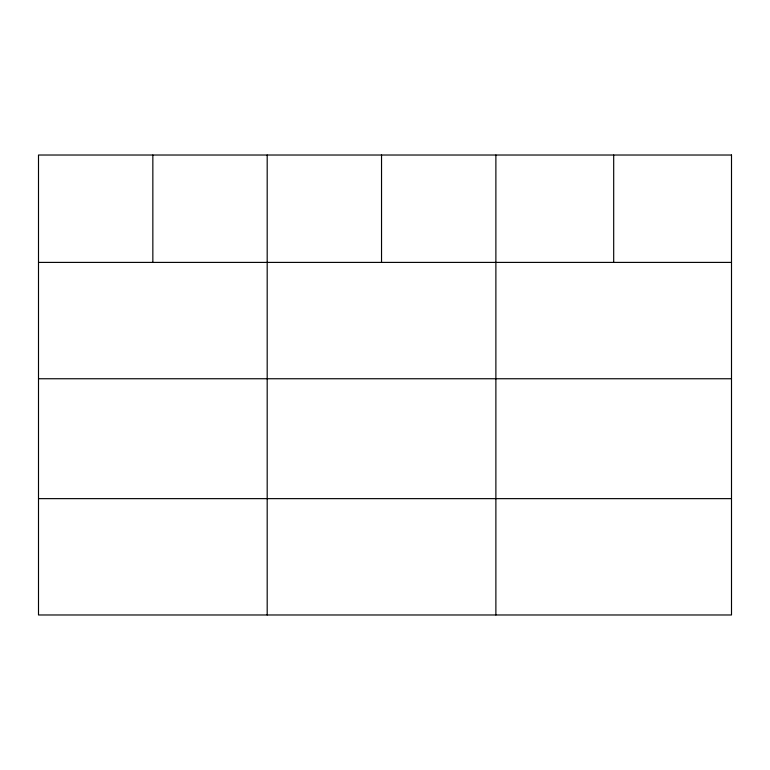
<?xml version="1.0" encoding="UTF-8"?>
<svg xmlns="http://www.w3.org/2000/svg" width="770" height="770" viewBox="0 0 770 770"><rect width="100%" height="100%" fill="white"/><g stroke="black" fill="none" stroke-linecap="round" stroke-linejoin="round"><path stroke-width="1.16" d="M38.5 262.406L731.5 262.406M38.5 378.753L731.5 378.753M38.5 498.633L731.5 498.633M613.69 155.02L613.69 262.406M495.88 155.02L495.88 614.98M381.535 155.02L381.535 262.406M267.19 155.02L267.19 614.98M152.845 155.02L152.845 262.406M731.5 155.02L38.5 155.02L38.5 614.98L731.5 614.98L731.5 155.02"/></g></svg>
